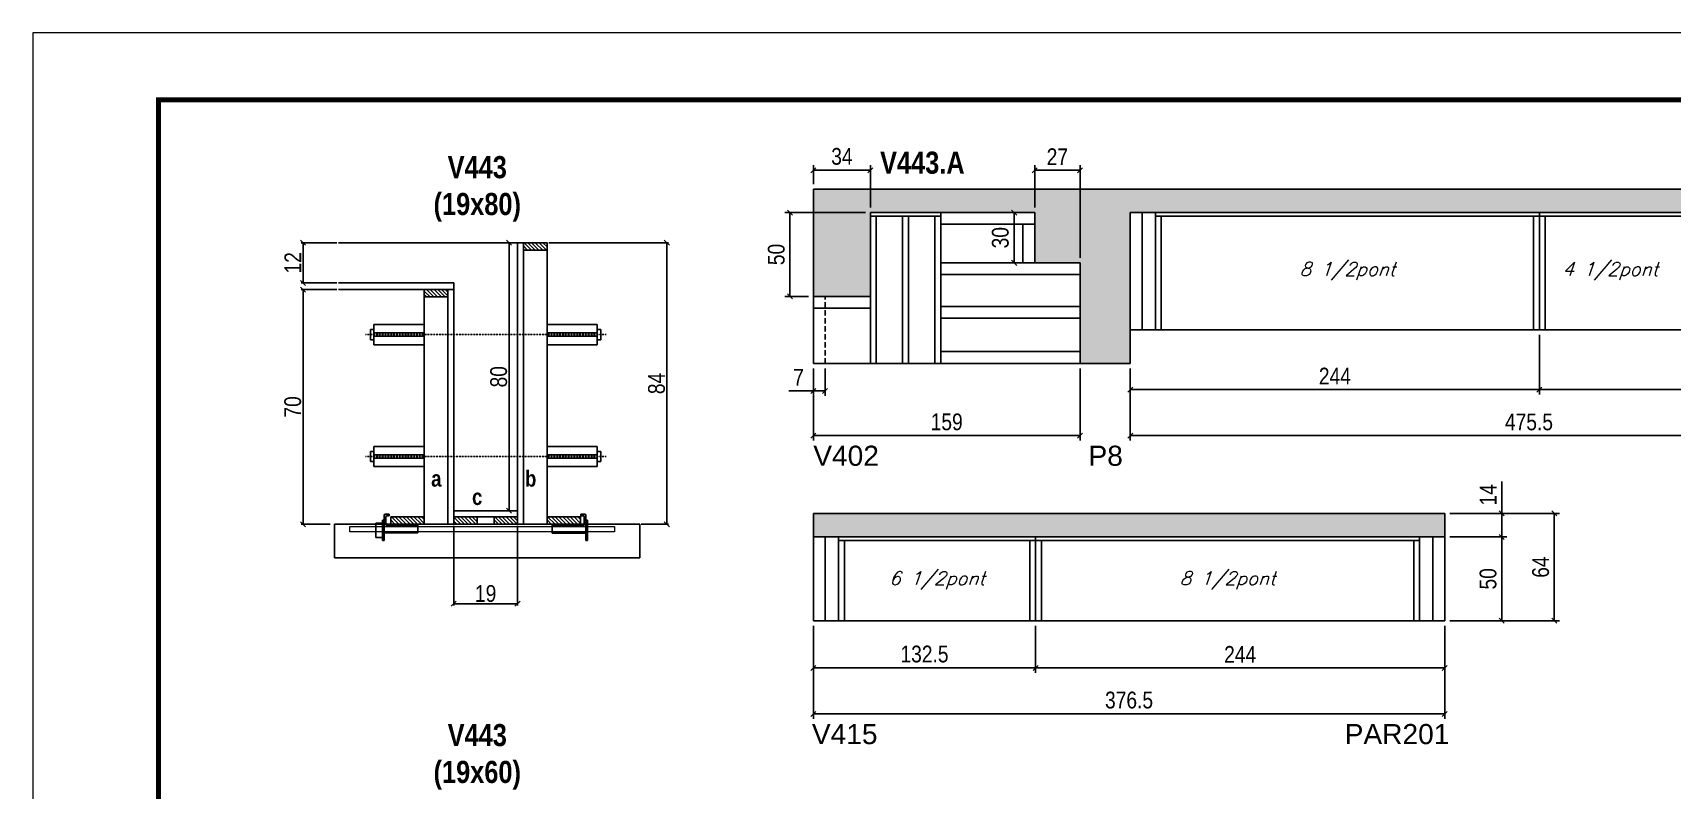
# Model space of a CAD drawing. Extents: x 3309 to 9590, y -2522 to 15424.
# Drawn here: x 4908 to 5886, y 6116 to 6568 of the extents above; entities that cross this region are included whole.
import ezdxf

# ---------------------------------------------------------------- set-up
doc = ezdxf.new("R2010")
doc.units = 0
for name, pattern in [('DASHED', [0.75, 0.5, -0.25]), ('HIDDEN', [0.375, 0.25, -0.125]), ('HIDDEN2', [4.7625, 3.175, -1.5875])]:
    doc.linetypes.add(name, pattern=pattern)
for name, color, linetype in [('5', 5, 'Continuous'), ('barrote', 251, 'Continuous'), ('COTA', 241, 'Continuous'), ('detalhes', 4, 'Continuous'), ('NOMENCLATURA', 7, 'Continuous'), ('Painéis', 200, 'Continuous'), ('presilha', 1, 'Continuous'), ('SARR_2.2x10', 60, 'Continuous'), ('SARR_2.2x7', 40, 'Continuous'), ('SARR_3.5x7', 81, 'Continuous'), ('TENSOR', 3, 'Continuous'), ('texto', 7, 'Continuous')]:
    doc.layers.add(name, color=color, linetype=linetype)
for name, color, linetype, lineweight in [('CONCRETO', 251, 'Continuous', 25), ('Folhas', 255, 'Continuous', 9), ('SARRAFO DE PRESSAO', 251, 'DASHED', 9), ('SCO-___-LAJ', 2, 'Continuous', 0)]:
    doc.layers.add(name, color=color, linetype=linetype, lineweight=lineweight)
doc.styles.add('COTA TECNICA', font='techl___.ttf', dxfattribs={"height": 10})
doc.styles.add('COTA TECNICA 2X', font='techl___.ttf', dxfattribs={"height": 10})
doc.styles.add('Romans', font='romans.shx')
doc.styles.get("Standard").update_dxf_attribs({"font": 'arial.ttf'})
doc.styles.add('TECNICA', font='techb___.ttf', dxfattribs={"height": 10})
doc.dimstyles.new('PAINEL', dxfattribs={"dimtxt": 10, "dimasz": 3, "dimexe": 3, "dimexo": 3, "dimgap": 3, "dimtad": 1, "dimdec": 1, "dimzin": 12, "dimdsep": 46, "dimtxsty": 'COTA TECNICA', "dimblk1": 'OBLIQUE', "dimblk2": 'OBLIQUE', "dimsah": 1, "dimcen": 0.9, "dimclrd": 4, "dimclre": 4, "dimclrt": 240, "dimadec": 1, "dimazin": 3, "dimtfac": 1, "dimtdec": 1, "dimtmove": 0, "dimatfit": 3, "dimfxl": 1, "dimtolj": 1, "dimtzin": 12, "dimarcsym": 0})
doc.dimstyles.new('SECAO', dxfattribs={"dimscale": 0.333333, "dimtxt": 5, "dimasz": 9, "dimexe": 3, "dimexo": 3, "dimgap": 3, "dimtad": 1, "dimdec": 1, "dimlfac": 0.5, "dimzin": 12, "dimdsep": 46, "dimtxsty": 'COTA TECNICA 2X', "dimblk1": 'OBLIQUE', "dimblk2": 'OBLIQUE', "dimsah": 1, "dimcen": 0.9, "dimclrd": 4, "dimclre": 4, "dimclrt": 240, "dimadec": 1, "dimazin": 3, "dimtfac": 1, "dimtdec": 1, "dimtmove": 0, "dimatfit": 3, "dimfxl": 1, "dimtolj": 1, "dimtzin": 12, "dimarcsym": 0})
pattern_1 = [(135, (38394.4781, -117237.614), (-1.122532015, -1.122532015), [])]

# ---------------------------------------------------------------- blocks, each defined once
blk = doc.blocks.new('9999999999')
at = {"layer": 'Folhas'}
blk.add_lwpolyline([(98138.98, 34190.21), (99623.98, 34190.21), (99623.98, 35240.21), (98138.98, 35240.21)], close=True, dxfattribs=at)
at = {"layer": 'Folhas', "color": 30, "const_width": 3}
blk.add_lwpolyline([(98213.98, 34230.21), (99583.98, 34230.21), (99583.98, 35200.21), (98213.98, 35200.21)], close=True, dxfattribs=at)
blk = doc.blocks.new('_Oblique')
at = {"color": 0, "linetype": 'ByBlock', "lineweight": -2}
blk.add_line((-0.5, -0.5), (0.5, 0.5), dxfattribs=at)
blk = doc.blocks.new('*D1672')
at = {"layer": 'COTA', "color": 4, "lineweight": -2, "transparency": 16777216}
for p, q in [((5158.94, 6273.56), (5158.94, 6226.08)), ((5196.94, 6273.56), (5196.94, 6226.08)), ((5196.94, 6227.08), (5158.94, 6227.08))]:
    blk.add_line(p, q, dxfattribs=at)
at = {"layer": 'Defpoints', "color": 0, "transparency": 16777216}
for p in [(5158.94, 6274.56), (5196.94, 6274.56), (5158.94, 6227.08)]:
    blk.add_point(p, dxfattribs=at)
at = {"layer": 'COTA', "color": 4, "lineweight": -2, "transparency": 16777216, "xscale": 3, "yscale": 3, "zscale": 3, "rotation": 180}
blk.add_blockref('_Oblique', (5158.94, 6227.08), dxfattribs=at)
at = {"layer": 'COTA', "color": 4, "lineweight": -2, "transparency": 16777216, "xscale": 3, "yscale": 3, "zscale": 3}
blk.add_blockref('_Oblique', (5196.94, 6227.08), dxfattribs=at)
at = {"layer": 'COTA', "color": 240, "transparency": 16777216, "insert": (5177.94, 6233.17), "char_height": 10, "attachment_point": 5, "style": 'COTA TECNICA 2X'}
blk.add_mtext('\\A1;19', dxfattribs=at)
blk = doc.blocks.new('PRESILHA METÁLICA 1')
at = {"layer": 'presilha'}
for p, q in [((6, 15.5), (7.5, 15.5)), ((6, -2.5), (6, 15.5)), ((7.5, 10.6), (7.5, 19.9)), ((7.5, 15.5), (7.5, -2.5)), ((12, 21), (8.6, 21)), ((9, 11.6), (9, 18.9)), ((12, 19.5), (9.6, 19.5)), ((12, 21), (12, 19.5)), ((0, 13), (6, 13)), ((0, 13), (0, 0)), ((6, 0), (0, 0)), ((6, 13), (6, 0)), ((37.5, 4.1), (7.5, 4.1)), ((37.5, 11), (9.6, 11)), ((37.5, 11), (37.5, 4.1)), ((7.5, -2.5), (6, -2.5))]:
    blk.add_line(p, q, dxfattribs=at)
for centre, radius, start, end in [((8.6, 19.9), 1.14, 90, 180), ((9.6, 18.9), 0.57, 90, 180), ((9.6, 11.6), 0.57, 180, 270)]:
    blk.add_arc(centre, radius, start, end, dxfattribs=at)
blk = doc.blocks.new('PRESILHA METÁLICA 2')
at = {"layer": 'presilha'}
for p, q in [((-5.2, 23.5), (-5.2, 22)), ((-5.2, 23.5), (-1.9, 23.5)), ((-5.2, 22), (-2.8, 22)), ((-2.2, 14.1), (-2.2, 21.4)), ((0.8, 18), (-0.8, 18)), ((-0.8, 18), (-0.8, 0)), ((-0.8, 14.6), (-0.8, 22.4)), ((0.8, 0), (0.8, 18)), ((-30.8, 13.5), (-30.8, 6.6)), ((-30.8, 13.5), (-2.8, 13.5)), ((-30.8, 6.6), (-0.8, 6.6)), ((-0.8, 0), (0.8, 0))]:
    blk.add_line(p, q, dxfattribs=at)
for centre, radius, start, end in [((-2.8, 21.4), 0.57, 0, 90), ((-1.9, 22.4), 1.14, 0, 90), ((-2.8, 14.1), 0.57, 270, 0)]:
    blk.add_arc(centre, radius, start, end, dxfattribs=at)
blk = doc.blocks.new('*D1673')
at = {"layer": 'COTA', "color": 4, "lineweight": -2, "transparency": 16777216}
for p, q in [((5215.54, 6442.56), (5286.99, 6442.56)), ((5285.99, 6442.56), (5285.99, 6274.56)), ((5270.75, 6274.56), (5286.99, 6274.56))]:
    blk.add_line(p, q, dxfattribs=at)
at = {"layer": 'Defpoints', "color": 0, "transparency": 16777216}
for p in [(5214.54, 6442.56), (5269.75, 6274.56), (5285.99, 6274.56)]:
    blk.add_point(p, dxfattribs=at)
at = {"layer": 'COTA', "color": 4, "lineweight": -2, "transparency": 16777216, "xscale": 3, "yscale": 3, "zscale": 3}
for p, rotation in [((5285.99, 6442.56), 90), ((5285.99, 6274.56), 270)]:
    blk.add_blockref('_Oblique', p, dxfattribs=dict(at, rotation=rotation))
at = {"layer": 'COTA', "color": 240, "transparency": 16777216, "insert": (5279.89, 6358.56), "char_height": 10, "attachment_point": 5, "rotation": 90, "style": 'COTA TECNICA 2X'}
blk.add_mtext('\\A1;84', dxfattribs=at)
blk = doc.blocks.new('*D1674')
at = {"layer": 'COTA', "color": 4, "lineweight": -2, "transparency": 16777216}
for p, q in [((5089.24, 6414.56), (5068.02, 6414.56)), ((5069.02, 6414.56), (5069.02, 6274.56)), ((5085.13, 6274.56), (5068.02, 6274.56))]:
    blk.add_line(p, q, dxfattribs=at)
at = {"layer": 'Defpoints', "color": 0, "transparency": 16777216}
for p in [(5090.24, 6414.56), (5069.02, 6274.56), (5086.13, 6274.56)]:
    blk.add_point(p, dxfattribs=at)
at = {"layer": 'COTA', "color": 4, "lineweight": -2, "transparency": 16777216, "xscale": 3, "yscale": 3, "zscale": 3}
for p, rotation in [((5069.02, 6414.56), 90), ((5069.02, 6274.56), 270)]:
    blk.add_blockref('_Oblique', p, dxfattribs=dict(at, rotation=rotation))
at = {"layer": 'COTA', "color": 240, "transparency": 16777216, "insert": (5062.92, 6344.56), "char_height": 10, "attachment_point": 5, "rotation": 90, "style": 'COTA TECNICA 2X'}
blk.add_mtext('\\A1;70', dxfattribs=at)
blk = doc.blocks.new('*D1675')
at = {"layer": 'COTA', "color": 4, "lineweight": -2, "transparency": 16777216}
for p, q in [((5195.94, 6442.56), (5190.87, 6442.56)), ((5191.87, 6282.56), (5191.87, 6442.56)), ((5195.94, 6282.56), (5190.87, 6282.56))]:
    blk.add_line(p, q, dxfattribs=at)
at = {"layer": 'Defpoints', "color": 0, "transparency": 16777216}
for p in [(5191.87, 6442.56), (5196.94, 6442.56), (5196.94, 6282.56)]:
    blk.add_point(p, dxfattribs=at)
at = {"layer": 'COTA', "color": 4, "lineweight": -2, "transparency": 16777216, "xscale": 3, "yscale": 3, "zscale": 3}
for p, rotation in [((5191.87, 6442.56), 90), ((5191.87, 6282.56), 270)]:
    blk.add_blockref('_Oblique', p, dxfattribs=dict(at, rotation=rotation))
at = {"layer": 'COTA', "color": 240, "transparency": 16777216, "insert": (5185.74, 6362.56), "char_height": 10, "attachment_point": 5, "rotation": 90, "style": 'COTA TECNICA 2X'}
blk.add_mtext('\\A1;80', dxfattribs=at)
blk = doc.blocks.new('*D1676')
at = {"layer": 'COTA', "color": 4, "lineweight": -2, "transparency": 16777216}
for p, q in [((5089.24, 6442.56), (5068.02, 6442.56)), ((5069.02, 6418.56), (5069.02, 6442.56)), ((5089.24, 6418.56), (5068.02, 6418.56))]:
    blk.add_line(p, q, dxfattribs=at)
at = {"layer": 'Defpoints', "color": 0, "transparency": 16777216}
for p in [(5069.02, 6442.56), (5090.24, 6442.56), (5090.24, 6418.56)]:
    blk.add_point(p, dxfattribs=at)
at = {"layer": 'COTA', "color": 4, "lineweight": -2, "transparency": 16777216, "xscale": 3, "yscale": 3, "zscale": 3}
for p, rotation in [((5069.02, 6442.56), 90), ((5069.02, 6418.56), 270)]:
    blk.add_blockref('_Oblique', p, dxfattribs=dict(at, rotation=rotation))
at = {"layer": 'COTA', "color": 240, "transparency": 16777216, "insert": (5062.96, 6430.56), "char_height": 10, "attachment_point": 5, "rotation": 90, "style": 'COTA TECNICA 2X'}
blk.add_mtext('\\A1;12', dxfattribs=at)
blk = doc.blocks.new('*D1683')
at = {"layer": 'COTA', "color": 4, "lineweight": -2, "transparency": 16777216}
for p, q in [((6037.9, 6407.54), (6037.9, 6351.9)), ((5806.4, 6387.54), (5806.4, 6351.9)), ((6037.9, 6354.9), (5806.4, 6354.9))]:
    blk.add_line(p, q, dxfattribs=at)
at = {"layer": 'Defpoints', "color": 0, "transparency": 16777216}
for p in [(6037.9, 6410.54, 0), (5806.4, 6390.54, 0), (5806.4, 6354.9)]:
    blk.add_point(p, dxfattribs=at)
at = {"layer": 'COTA', "color": 4, "lineweight": -2, "transparency": 16777216, "xscale": 3, "yscale": 3, "zscale": 3, "rotation": 180}
blk.add_blockref('_Oblique', (5806.4, 6354.9), dxfattribs=at)
at = {"layer": 'COTA', "color": 4, "lineweight": -2, "transparency": 16777216, "xscale": 3, "yscale": 3, "zscale": 3}
blk.add_blockref('_Oblique', (6037.9, 6354.9), dxfattribs=at)
at = {"layer": 'COTA', "color": 240, "transparency": 16777216, "insert": (5922.15, 6363.12), "char_height": 10, "attachment_point": 5, "style": 'COTA TECNICA'}
blk.add_mtext('\\A1;231.5', dxfattribs=at)
blk = doc.blocks.new('*D1684')
at = {"layer": 'COTA', "color": 4, "lineweight": -2, "transparency": 16777216}
for p, q in [((5806.4, 6387.54), (5806.4, 6351.9)), ((5562.4, 6367.54), (5562.4, 6351.9)), ((5806.4, 6354.9), (5562.4, 6354.9))]:
    blk.add_line(p, q, dxfattribs=at)
at = {"layer": 'Defpoints', "color": 0, "transparency": 16777216}
for p in [(5806.4, 6390.54, 0), (5562.4, 6370.54, 0), (5562.4, 6354.9)]:
    blk.add_point(p, dxfattribs=at)
at = {"layer": 'COTA', "color": 4, "lineweight": -2, "transparency": 16777216, "xscale": 3, "yscale": 3, "zscale": 3, "rotation": 180}
blk.add_blockref('_Oblique', (5562.4, 6354.9), dxfattribs=at)
at = {"layer": 'COTA', "color": 4, "lineweight": -2, "transparency": 16777216, "xscale": 3, "yscale": 3, "zscale": 3}
blk.add_blockref('_Oblique', (5806.4, 6354.9), dxfattribs=at)
at = {"layer": 'COTA', "color": 240, "transparency": 16777216, "insert": (5684.4, 6362.97), "char_height": 10, "attachment_point": 5, "style": 'COTA TECNICA'}
blk.add_mtext('\\A1;244', dxfattribs=at)
blk = doc.blocks.new('*D1682')
at = {"layer": 'COTA', "color": 4, "lineweight": -2, "transparency": 16777216}
for p, q in [((6037.9, 6407.54), (6037.9, 6324.43)), ((5562.4, 6367.54), (5562.4, 6324.43)), ((6037.9, 6327.43), (5562.4, 6327.43))]:
    blk.add_line(p, q, dxfattribs=at)
at = {"layer": 'Defpoints', "color": 0, "transparency": 16777216}
for p in [(6037.9, 6410.54, 0), (5562.4, 6370.54, 0), (5562.4, 6327.43)]:
    blk.add_point(p, dxfattribs=at)
at = {"layer": 'COTA', "color": 4, "lineweight": -2, "transparency": 16777216, "xscale": 3, "yscale": 3, "zscale": 3, "rotation": 180}
blk.add_blockref('_Oblique', (5562.4, 6327.43), dxfattribs=at)
at = {"layer": 'COTA', "color": 4, "lineweight": -2, "transparency": 16777216, "xscale": 3, "yscale": 3, "zscale": 3}
blk.add_blockref('_Oblique', (6037.9, 6327.43), dxfattribs=at)
at = {"layer": 'COTA', "color": 240, "transparency": 16777216, "insert": (5800.15, 6335.54), "char_height": 10, "attachment_point": 5, "style": 'COTA TECNICA'}
blk.add_mtext('\\A1;475.5', dxfattribs=at)
blk = doc.blocks.new('*D1693')
at = {"layer": 'COTA', "color": 4, "lineweight": -2, "transparency": 16777216}
for p, q in [((5373.4, 6213.98), (5373.4, 6185.82)), ((5505.9, 6213.98), (5505.9, 6185.82)), ((5373.4, 6188.82), (5505.9, 6188.82))]:
    blk.add_line(p, q, dxfattribs=at)
at = {"layer": 'Defpoints', "color": 0, "transparency": 16777216}
for p in [(5373.4, 6216.98, 0), (5505.9, 6216.98, 0), (5505.9, 6188.82)]:
    blk.add_point(p, dxfattribs=at)
at = {"layer": 'COTA', "color": 4, "lineweight": -2, "transparency": 16777216, "xscale": 3, "yscale": 3, "zscale": 3, "rotation": 180}
blk.add_blockref('_Oblique', (5373.4, 6188.82), dxfattribs=at)
at = {"layer": 'COTA', "color": 4, "lineweight": -2, "transparency": 16777216, "xscale": 3, "yscale": 3, "zscale": 3}
blk.add_blockref('_Oblique', (5505.9, 6188.82), dxfattribs=at)
at = {"layer": 'COTA', "color": 240, "transparency": 16777216, "insert": (5439.65, 6197.04), "char_height": 10, "attachment_point": 5, "style": 'COTA TECNICA'}
blk.add_mtext('\\A1;132.5', dxfattribs=at)
blk = doc.blocks.new('*D1694')
at = {"layer": 'COTA', "color": 4, "lineweight": -2, "transparency": 16777216}
for p, q in [((5505.9, 6213.98), (5505.9, 6185.82)), ((5749.9, 6213.98), (5749.9, 6185.82)), ((5505.9, 6188.82), (5749.9, 6188.82))]:
    blk.add_line(p, q, dxfattribs=at)
at = {"layer": 'Defpoints', "color": 0, "transparency": 16777216}
for p in [(5505.9, 6216.98, 0), (5749.9, 6216.98, 0), (5749.9, 6188.82)]:
    blk.add_point(p, dxfattribs=at)
at = {"layer": 'COTA', "color": 4, "lineweight": -2, "transparency": 16777216, "xscale": 3, "yscale": 3, "zscale": 3, "rotation": 180}
blk.add_blockref('_Oblique', (5505.9, 6188.82), dxfattribs=at)
at = {"layer": 'COTA', "color": 4, "lineweight": -2, "transparency": 16777216, "xscale": 3, "yscale": 3, "zscale": 3}
blk.add_blockref('_Oblique', (5749.9, 6188.82), dxfattribs=at)
at = {"layer": 'COTA', "color": 240, "transparency": 16777216, "insert": (5627.9, 6196.89), "char_height": 10, "attachment_point": 5, "style": 'COTA TECNICA'}
blk.add_mtext('\\A1;244', dxfattribs=at)
blk = doc.blocks.new('*D1692')
at = {"layer": 'COTA', "color": 4, "lineweight": -2, "transparency": 16777216}
for p, q in [((5373.4, 6213.98), (5373.4, 6158.35)), ((5749.9, 6213.98), (5749.9, 6158.35)), ((5373.4, 6161.35), (5749.9, 6161.35))]:
    blk.add_line(p, q, dxfattribs=at)
at = {"layer": 'Defpoints', "color": 0, "transparency": 16777216}
for p in [(5373.4, 6216.98), (5749.9, 6216.98, 0), (5749.9, 6161.35)]:
    blk.add_point(p, dxfattribs=at)
at = {"layer": 'COTA', "color": 4, "lineweight": -2, "transparency": 16777216, "xscale": 3, "yscale": 3, "zscale": 3, "rotation": 180}
blk.add_blockref('_Oblique', (5373.4, 6161.35), dxfattribs=at)
at = {"layer": 'COTA', "color": 4, "lineweight": -2, "transparency": 16777216, "xscale": 3, "yscale": 3, "zscale": 3}
blk.add_blockref('_Oblique', (5749.9, 6161.35), dxfattribs=at)
at = {"layer": 'COTA', "color": 240, "transparency": 16777216, "insert": (5561.65, 6169.57), "char_height": 10, "attachment_point": 5, "style": 'COTA TECNICA'}
blk.add_mtext('\\A1;376.5', dxfattribs=at)
blk = doc.blocks.new('*D1695')
at = {"layer": 'COTA', "color": 4, "lineweight": -2, "transparency": 16777216}
for p, q in [((5752.9, 6266.98), (5786.9, 6266.98)), ((5783.9, 6266.98), (5783.9, 6216.98)), ((5752.9, 6216.98), (5786.9, 6216.98))]:
    blk.add_line(p, q, dxfattribs=at)
at = {"layer": 'Defpoints', "color": 0, "transparency": 16777216}
for p in [(5749.9, 6266.98), (5749.9, 6216.98), (5783.9, 6216.98)]:
    blk.add_point(p, dxfattribs=at)
at = {"layer": 'COTA', "color": 4, "lineweight": -2, "transparency": 16777216, "xscale": 3, "yscale": 3, "zscale": 3}
for p, rotation in [((5783.9, 6266.98), 90), ((5783.9, 6216.98), 270)]:
    blk.add_blockref('_Oblique', p, dxfattribs=dict(at, rotation=rotation))
at = {"layer": 'COTA', "color": 240, "transparency": 16777216, "insert": (5775.79, 6241.98), "char_height": 10, "attachment_point": 5, "rotation": 90, "style": 'COTA TECNICA'}
blk.add_mtext('\\A1;50', dxfattribs=at)
blk = doc.blocks.new('*D1696')
at = {"layer": 'COTA', "color": 4, "lineweight": -2, "transparency": 16777216}
for p, q in [((5783.9, 6280.98), (5783.9, 6300.09)), ((5752.9, 6280.98), (5786.9, 6280.98)), ((5783.9, 6266.98), (5783.9, 6280.98)), ((5752.9, 6266.98), (5786.9, 6266.98))]:
    blk.add_line(p, q, dxfattribs=at)
at = {"layer": 'Defpoints', "color": 0, "transparency": 16777216}
for p in [(5749.9, 6280.98), (5783.9, 6280.98), (5749.9, 6266.98)]:
    blk.add_point(p, dxfattribs=at)
at = {"layer": 'COTA', "color": 4, "lineweight": -2, "transparency": 16777216, "xscale": 3, "yscale": 3, "zscale": 3}
for p, rotation in [((5783.9, 6280.98), 90), ((5783.9, 6266.98), 270)]:
    blk.add_blockref('_Oblique', p, dxfattribs=dict(at, rotation=rotation))
at = {"layer": 'COTA', "color": 240, "transparency": 16777216, "insert": (5775.82, 6292.04), "char_height": 10, "attachment_point": 5, "rotation": 90, "style": 'COTA TECNICA'}
blk.add_mtext('\\A1;14', dxfattribs=at)
blk = doc.blocks.new('*D1697')
at = {"layer": 'COTA', "color": 4, "lineweight": -2, "transparency": 16777216}
for p, q in [((5752.9, 6280.98), (5818.26, 6280.98)), ((5815.26, 6216.98), (5815.26, 6280.98)), ((5752.9, 6216.98), (5818.26, 6216.98))]:
    blk.add_line(p, q, dxfattribs=at)
at = {"layer": 'Defpoints', "color": 0, "transparency": 16777216}
for p in [(5749.9, 6280.98), (5815.26, 6280.98), (5749.9, 6216.98)]:
    blk.add_point(p, dxfattribs=at)
at = {"layer": 'COTA', "color": 4, "lineweight": -2, "transparency": 16777216, "xscale": 3, "yscale": 3, "zscale": 3}
for p, rotation in [((5815.26, 6280.98), 90), ((5815.26, 6216.98), 270)]:
    blk.add_blockref('_Oblique', p, dxfattribs=dict(at, rotation=rotation))
at = {"layer": 'COTA', "color": 240, "transparency": 16777216, "insert": (5807.16, 6248.98), "char_height": 10, "attachment_point": 5, "rotation": 90, "style": 'COTA TECNICA'}
blk.add_mtext('\\A1;64', dxfattribs=at)
blk = doc.blocks.new('*D1709')
at = {"layer": 'COTA', "color": 4, "lineweight": -2, "transparency": 16777216}
for p, q in [((5373.4, 6367.54), (5373.4, 6324.43)), ((5532.4, 6367.54), (5532.4, 6324.43)), ((5532.4, 6327.43), (5373.4, 6327.43))]:
    blk.add_line(p, q, dxfattribs=at)
at = {"layer": 'Defpoints', "color": 0, "transparency": 16777216}
for p in [(5373.4, 6370.54), (5532.4, 6370.54), (5373.4, 6327.43)]:
    blk.add_point(p, dxfattribs=at)
at = {"layer": 'COTA', "color": 4, "lineweight": -2, "transparency": 16777216, "xscale": 3, "yscale": 3, "zscale": 3, "rotation": 180}
blk.add_blockref('_Oblique', (5373.4, 6327.43), dxfattribs=at)
at = {"layer": 'COTA', "color": 4, "lineweight": -2, "transparency": 16777216, "xscale": 3, "yscale": 3, "zscale": 3}
blk.add_blockref('_Oblique', (5532.4, 6327.43), dxfattribs=at)
at = {"layer": 'COTA', "color": 240, "transparency": 16777216, "insert": (5452.9, 6335.57), "char_height": 10, "attachment_point": 5, "style": 'COTA TECNICA'}
blk.add_mtext('\\A1;159', dxfattribs=at)
blk = doc.blocks.new('*D1710')
at = {"layer": 'COTA', "color": 4, "lineweight": -2, "transparency": 16777216}
for p, q in [((5373.4, 6477.54), (5373.4, 6488.79)), ((5407.4, 6485.79), (5373.4, 6485.79)), ((5407.4, 6463.54), (5407.4, 6488.79))]:
    blk.add_line(p, q, dxfattribs=at)
at = {"layer": 'Defpoints', "color": 0, "transparency": 16777216}
for p in [(5373.4, 6485.79), (5373.4, 6474.54), (5407.4, 6460.54)]:
    blk.add_point(p, dxfattribs=at)
at = {"layer": 'COTA', "color": 4, "lineweight": -2, "transparency": 16777216, "xscale": 3, "yscale": 3, "zscale": 3, "rotation": 180}
blk.add_blockref('_Oblique', (5373.4, 6485.79), dxfattribs=at)
at = {"layer": 'COTA', "color": 4, "lineweight": -2, "transparency": 16777216, "xscale": 3, "yscale": 3, "zscale": 3}
blk.add_blockref('_Oblique', (5407.4, 6485.79), dxfattribs=at)
at = {"layer": 'COTA', "color": 240, "transparency": 16777216, "insert": (5390.4, 6494.01), "char_height": 10, "attachment_point": 5, "style": 'COTA TECNICA'}
blk.add_mtext('\\A1;34', dxfattribs=at)
blk = doc.blocks.new('*D1711')
at = {"layer": 'COTA', "color": 4, "lineweight": -2, "transparency": 16777216}
for p, q in [((5404.4, 6460.54), (5356.41, 6460.54)), ((5359.41, 6410.54), (5359.41, 6460.54)), ((5370.4, 6410.54), (5356.41, 6410.54))]:
    blk.add_line(p, q, dxfattribs=at)
at = {"layer": 'Defpoints', "color": 0, "transparency": 16777216}
for p in [(5359.41, 6460.54), (5407.4, 6460.54), (5373.4, 6410.54)]:
    blk.add_point(p, dxfattribs=at)
at = {"layer": 'COTA', "color": 4, "lineweight": -2, "transparency": 16777216, "xscale": 3, "yscale": 3, "zscale": 3}
for p, rotation in [((5359.41, 6460.54), 90), ((5359.41, 6410.54), 270)]:
    blk.add_blockref('_Oblique', p, dxfattribs=dict(at, rotation=rotation))
at = {"layer": 'COTA', "color": 240, "transparency": 16777216, "insert": (5351.3, 6435.54), "char_height": 10, "attachment_point": 5, "rotation": 90, "style": 'COTA TECNICA'}
blk.add_mtext('\\A1;50', dxfattribs=at)
blk = doc.blocks.new('*D1713')
at = {"layer": 'COTA', "color": 4, "lineweight": -2, "transparency": 16777216}
for p, q in [((5495.4, 6460.54), (5490.13, 6460.54)), ((5493.13, 6430.54), (5493.13, 6460.54)), ((5495.4, 6430.54), (5490.13, 6430.54))]:
    blk.add_line(p, q, dxfattribs=at)
at = {"layer": 'Defpoints', "color": 0, "transparency": 16777216}
for p in [(5493.13, 6460.54), (5498.4, 6460.54), (5498.4, 6430.54)]:
    blk.add_point(p, dxfattribs=at)
at = {"layer": 'COTA', "color": 4, "lineweight": -2, "transparency": 16777216, "xscale": 3, "yscale": 3, "zscale": 3}
for p, rotation in [((5493.13, 6460.54), 90), ((5493.13, 6430.54), 270)]:
    blk.add_blockref('_Oblique', p, dxfattribs=dict(at, rotation=rotation))
at = {"layer": 'COTA', "color": 240, "transparency": 16777216, "insert": (5484.91, 6445.54), "char_height": 10, "attachment_point": 5, "rotation": 90, "style": 'COTA TECNICA'}
blk.add_mtext('\\A1;30', dxfattribs=at)
blk = doc.blocks.new('*D1714')
at = {"layer": 'COTA', "color": 4, "lineweight": -2, "transparency": 16777216}
for p, q in [((5505.4, 6463.54), (5505.4, 6488.79)), ((5505.4, 6485.79), (5532.4, 6485.79)), ((5532.4, 6433.54), (5532.4, 6488.79))]:
    blk.add_line(p, q, dxfattribs=at)
at = {"layer": 'Defpoints', "color": 0, "transparency": 16777216}
for p in [(5532.4, 6485.79), (5505.4, 6460.54), (5532.4, 6430.54)]:
    blk.add_point(p, dxfattribs=at)
at = {"layer": 'COTA', "color": 4, "lineweight": -2, "transparency": 16777216, "xscale": 3, "yscale": 3, "zscale": 3, "rotation": 180}
blk.add_blockref('_Oblique', (5505.4, 6485.79), dxfattribs=at)
at = {"layer": 'COTA', "color": 4, "lineweight": -2, "transparency": 16777216, "xscale": 3, "yscale": 3, "zscale": 3}
blk.add_blockref('_Oblique', (5532.4, 6485.79), dxfattribs=at)
at = {"layer": 'COTA', "color": 240, "transparency": 16777216, "insert": (5518.9, 6493.86), "char_height": 10, "attachment_point": 5, "style": 'COTA TECNICA'}
blk.add_mtext('\\A1;27', dxfattribs=at)
blk = doc.blocks.new('*D1798')
at = {"layer": 'COTA', "color": 4, "lineweight": -2, "transparency": 16777216}
for p, q in [((5373.4, 6367.54), (5373.4, 6351.12)), ((5380.4, 6367.54), (5380.4, 6351.12)), ((5373.4, 6354.12), (5358.67, 6354.12)), ((5380.4, 6354.12), (5373.4, 6354.12))]:
    blk.add_line(p, q, dxfattribs=at)
at = {"layer": 'Defpoints', "color": 0, "transparency": 16777216}
for p in [(5373.4, 6370.54), (5380.4, 6370.54), (5373.4, 6354.12)]:
    blk.add_point(p, dxfattribs=at)
at = {"layer": 'COTA', "color": 4, "lineweight": -2, "transparency": 16777216, "xscale": 3, "yscale": 3, "zscale": 3, "rotation": 180}
blk.add_blockref('_Oblique', (5373.4, 6354.12), dxfattribs=at)
at = {"layer": 'COTA', "color": 4, "lineweight": -2, "transparency": 16777216, "xscale": 3, "yscale": 3, "zscale": 3}
blk.add_blockref('_Oblique', (5380.4, 6354.12), dxfattribs=at)
at = {"layer": 'COTA', "color": 240, "transparency": 16777216, "insert": (5364.53, 6362.19), "char_height": 10, "attachment_point": 5, "style": 'COTA TECNICA'}
blk.add_mtext('\\A1;7', dxfattribs=at)

msp = doc.modelspace()

# ---------------------------------------------------------------- hatches: boundary and pattern name
at = {"layer": 'COTA'}
h = msp.add_hatch(dxfattribs=at)
h.set_pattern_fill('AR-CONC', color=256, scale=0.03)
h.set_pattern_definition([(50, (-27.973, 0), (5.46554, -0.4781726), [0.5715, -6.2865]), (355, (-27.973, 0), (-1.0573026, 5.7317054), [0.4572, -5.0292175]), (100.451445, (-27.5174, -0.04), (4.4082374, 5.2535326), [0.4857003, -5.3427073]), (46.1842, (-27.973, 1.524), (8.132371, -1.26127), [0.85725, -9.42975]), (96.63556, (-27.295, 1.419), (7.122124, 7.422784), [0.728551, -8.014068]), (351.18415, (-27.973, 1.524), (7.122124, 7.422784), [0.685799, -7.543792]), (21, (-27.211, 1.143), (4.5484317, -3.067956), [0.5715, -6.2865]), (326, (-27.211, 1.143), (1.854061, 5.525639), [0.4572, -5.0292]), (71.451445, (-26.832, 0.8873), (6.4024926, 2.457683), [0.4857003, -5.342698]), (37.5, (-27.9728, 0), (0.0926581, 2.53665117), [0, -4.96824, 0, -5.1054, 0, -5.04825]), (7.5, (-27.9728, 0), (2.0045899, 3.00541724), [0, -2.91084, 0, -4.85394, 0, -1.92405]), (327.5, (-29.672, 0), (4.06771786, -0.1718623), [0, -1.905, 0, -5.9436, 0, -7.8867]), (317.5, (-30.434, 0), (4.4438754, 0.7627947), [0, -2.4765, 0, -3.94716, 0, -5.6007])])
h.paths.add_polyline_path([(5562.4, 6460.54), (6037.9, 6460.54), (6037.9, 6474.54), (5373.4, 6474.54), (5373.4, 6410.54), (5407.4, 6410.54), (5407.4, 6460.54), (5505.4, 6460.54), (5505.4, 6430.54), (5532.4, 6430.54), (5532.4, 6370.54), (5562.4, 6370.54), (5562.4, 6390.54)])
h = msp.add_hatch(dxfattribs=at)
h.set_pattern_fill('AR-CONC', color=256, scale=0.03)
h.set_pattern_definition([(50, (-3542.8517, -1051.1225), (5.46554, -0.4781726), [0.5715, -6.2865]), (355, (-3542.852, -1051.1225), (-1.0573026, 5.7317054), [0.4572, -5.0292175]), (100.451445, (-3542.396, -1051.1623), (4.4082374, 5.2535326), [0.4857003, -5.3427073]), (46.1842, (-3542.852, -1049.5985), (8.1323712, -1.26127), [0.85725, -9.42975]), (96.63556, (-3542.174, -1049.7036), (7.122124, 7.422784), [0.7285507, -8.014068]), (351.18415, (-3542.852, -1049.5985), (7.122124, 7.422784), [0.685799, -7.543792]), (21, (-3542.0897, -1049.9795), (4.5484317, -3.067956), [0.5715, -6.2865]), (326, (-3542.09, -1049.9795), (1.8540609, 5.525639), [0.4572, -5.0292]), (71.451445, (-3541.7107, -1050.235), (6.4024926, 2.457683), [0.4857003, -5.342698]), (37.5, (-3542.8517, -1051.1225), (0.0926581, 2.53665117), [0, -4.96824, 0, -5.1054, 0, -5.04825]), (7.5, (-3542.8517, -1051.1225), (2.0045899, 3.00541724), [0, -2.91084, 0, -4.85394, 0, -1.92405]), (327.5, (-3544.551, -1051.1225), (4.06771786, -0.17186232), [0, -1.905, 0, -5.9436, 0, -7.8867]), (317.5, (-3545.313, -1051.1225), (4.4438754, 0.7627947), [0, -2.4765, 0, -3.94716, 0, -5.6007])])
h.paths.add_polyline_path([(5373.4, 6280.98), (5373.4, 6266.98), (5749.9, 6266.98), (5749.9, 6280.98)])
at = {"layer": 'SARR_2.2x10'}
h = msp.add_hatch(dxfattribs=at)
h.set_pattern_fill('ANSI31', color=256, scale=0.5, angle=90)
h.set_pattern_definition([(135, (38314.8781, -117237.614), (-1.122532015, -1.122532015), [])])
h.paths.add_polyline_path([(5121.34, 6278.96), (5121.34, 6274.56), (5141.34, 6274.56), (5141.34, 6278.96)])
h = msp.add_hatch(dxfattribs=at)
h.set_pattern_fill('ANSI31', color=256, scale=0.5, angle=90)
h.set_pattern_definition([(135, (38408.0781, -117237.614), (-1.122532015, -1.122532015), [])])
h.paths.add_polyline_path([(5214.54, 6278.96), (5214.54, 6274.56), (5234.54, 6274.56), (5234.54, 6278.96)])
at = {"layer": 'SARR_2.2x7'}
h = msp.add_hatch(dxfattribs=at)
h.set_pattern_fill('ANSI31', color=256, scale=0.5, angle=90)
h.set_pattern_definition([(135, (38328.8781, -117074.014), (-1.122532015, -1.122532015), [])])
h.paths.add_polyline_path([(5200.54, 6442.56), (5200.54, 6438.16), (5214.54, 6438.16), (5214.54, 6442.56)])
h = msp.add_hatch(dxfattribs=at)
h.set_pattern_fill('ANSI31', color=256, scale=0.5, angle=90)
h.set_pattern_definition([(135, (38308.8781, -117102.014), (-1.122532015, -1.122532015), [])])
h.paths.add_polyline_path([(5155.34, 6414.56), (5155.34, 6410.16), (5141.34, 6410.16), (5141.34, 6414.56)])
h = msp.add_hatch(dxfattribs=at)
h.set_pattern_fill('ANSI31', color=256, scale=0.5, angle=90)
h.set_pattern_definition(pattern_1)
h.paths.add_polyline_path([(5172.94, 6274.56), (5172.94, 6278.96), (5158.94, 6278.96), (5158.94, 6274.56)])
h = msp.add_hatch(dxfattribs=at)
h.set_pattern_fill('ANSI31', color=256, scale=0.5, angle=90)
h.set_pattern_definition(pattern_1)
h.paths.add_polyline_path([(5182.94, 6278.96), (5182.94, 6274.56), (5196.94, 6274.56), (5196.94, 6278.96)])

# ---------------------------------------------------------------- linework, layer by layer
at = {"ltscale": 3}
for p, q in [((5109.34, 6390.69), (5109.34, 6384.69)), ((5111.34, 6390.69), (5109.34, 6390.69)), ((5111.34, 6384.69), (5109.34, 6384.69)), ((5111.34, 6393.69), (5111.34, 6381.69)), ((5111.34, 6393.69), (5141.34, 6393.69)), ((5141.34, 6388.69), (5111.34, 6388.69)), ((5141.34, 6386.69), (5111.34, 6386.69)), ((5244.54, 6393.69), (5214.54, 6393.69)), ((5214.54, 6388.69), (5244.54, 6388.69)), ((5214.54, 6386.69), (5244.54, 6386.69)), ((5244.54, 6393.69), (5244.54, 6381.69)), ((5246.54, 6390.69), (5244.54, 6390.69)), ((5244.54, 6384.69), (5246.54, 6384.69)), ((5246.54, 6390.69), (5246.54, 6384.69)), ((5111.34, 6381.69), (5141.34, 6381.69)), ((5244.54, 6381.69), (5214.54, 6381.69)), ((5109.34, 6318.01), (5109.34, 6312.01)), ((5111.34, 6318.01), (5109.34, 6318.01)), ((5111.34, 6321.01), (5111.34, 6309.01)), ((5111.34, 6321.01), (5141.34, 6321.01)), ((5141.34, 6316.01), (5111.34, 6316.01)), ((5244.54, 6321.01), (5214.54, 6321.01)), ((5214.54, 6316.01), (5244.54, 6316.01)), ((5244.54, 6321.01), (5244.54, 6309.01)), ((5246.54, 6318.01), (5244.54, 6318.01)), ((5246.54, 6318.01), (5246.54, 6312.01)), ((5111.34, 6312.01), (5109.34, 6312.01)), ((5141.34, 6314.01), (5111.34, 6314.01)), ((5111.34, 6309.01), (5141.34, 6309.01)), ((5214.54, 6314.01), (5244.54, 6314.01)), ((5244.54, 6309.01), (5214.54, 6309.01)), ((5244.54, 6312.01), (5246.54, 6312.01))]:
    msp.add_line(p, q, dxfattribs=at)
at = {"layer": 'barrote'}
msp.add_lwpolyline([(5087.88, 6254.56), (5269.8, 6254.56), (5269.8, 6274.56), (5087.88, 6274.56)], close=True, dxfattribs=at)
at = {"layer": 'CONCRETO', "linetype": 'Continuous'}
msp.add_line((5090.24, 6442.56), (5196.94, 6442.56), dxfattribs=at)
at = {"layer": 'COTA'}
for p, q in [((5373.4, 6410.54), (5373.4, 6474.54)), ((5373.4, 6474.54), (6037.9, 6474.54)), ((5505.4, 6430.54), (5449.4, 6430.54)), ((5407.4, 6410.54), (5407.4, 6370.54)), ((5532.4, 6404.56), (5449.4, 6404.56)), ((5562.4, 6370.54), (5562.4, 6390.54)), ((5532.4, 6370.54), (5562.4, 6370.54)), ((5373.4, 6266.98, 0), (5373.4, 6280.98, 0)), ((5373.4, 6280.98, 0), (5749.9, 6280.98, 0)), ((5749.9, 6280.98, 0), (5749.9, 6266.98, 0))]:
    msp.add_line(p, q, dxfattribs=at)
at = {"layer": 'detalhes', "color": 250}
msp.add_line((5087.88, 6254.56), (5087.88, 6274.56), dxfattribs=at)
at = {"layer": 'Painéis', "linetype": 'ByBlock'}
for p, q in [((5505.4, 6460.54), (5407.4, 6460.54)), ((5407.4, 6460.54), (5407.4, 6410.54)), ((5505.4, 6460.54), (5505.4, 6430.54)), ((6037.9, 6460.54), (5562.4, 6460.54)), ((5562.4, 6460.54), (5562.4, 6390.54)), ((5806.4, 6460.54), (5806.4, 6390.54)), ((5505.4, 6430.54), (5532.4, 6430.54)), ((5532.4, 6430.54), (5532.4, 6370.54)), ((5373.4, 6410.54), (5373.4, 6370.54)), ((5373.4, 6410.54), (5407.4, 6410.54)), ((5996.9, 6390.54), (5562.4, 6390.54)), ((5532.4, 6370.54), (5373.4, 6370.54)), ((5373.4, 6216.98, 0), (5373.4, 6266.98, 0)), ((5373.4, 6266.98, 0), (5749.9, 6266.98, 0)), ((5505.9, 6266.98, 0), (5505.9, 6216.98, 0)), ((5749.9, 6266.98, 0), (5749.9, 6216.98, 0)), ((5373.4, 6216.98, 0), (5749.9, 6216.98, 0))]:
    msp.add_line(p, q, dxfattribs=at)
at = {"layer": 'Painéis', "linetype": 'Continuous'}
for points in [[(5200.54, 6274.56), (5200.54, 6442.56), (5196.94, 6442.56), (5196.94, 6274.56)], [(5155.34, 6274.56), (5155.34, 6414.56), (5158.94, 6414.56), (5158.94, 6274.56)], [(5196.94, 6282.56), (5158.94, 6282.56), (5158.94, 6278.96), (5196.94, 6278.96)]]:
    msp.add_lwpolyline(points, close=True, dxfattribs=at)
at = {"layer": 'Painéis', "linetype": 'Continuous', "elevation": 0}
msp.add_lwpolyline([(5090.24, 6414.56), (5158.94, 6414.56), (5158.94, 6418.56), (5090.24, 6418.56)], dxfattribs=at)
at = {"layer": 'SARR_2.2x10'}
for points in [[(5121.34, 6278.96), (5141.34, 6278.96), (5141.34, 6274.56), (5121.34, 6274.56)], [(5214.54, 6278.96), (5234.54, 6278.96), (5234.54, 6274.56), (5214.54, 6274.56)]]:
    msp.add_lwpolyline(points, close=True, dxfattribs=at)
at = {"layer": 'SARR_2.2x7', "linetype": 'Continuous'}
for p, q in [((5449.4, 6458.34), (5407.4, 6458.34)), ((5505.4, 6453.54), (5449.4, 6453.54)), ((5498.4, 6453.54), (5498.4, 6430.54)), ((5569.4, 6390.54), (5569.4, 6460.54)), ((5806.4, 6458.34), (5577.4, 6458.34)), ((5806.4, 6458.34), (5890.9, 6458.34)), ((5449.4, 6423.54), (5532.4, 6423.54)), ((5373.4, 6403.54), (5407.4, 6403.54)), ((5449.4, 6397.56), (5532.4, 6397.56)), ((5532.4, 6377.54), (5449.4, 6377.54)), ((5380.4, 6216.98, 0), (5380.4, 6266.98, 0)), ((5505.9, 6264.78, 0), (5388.4, 6264.78, 0)), ((5505.9, 6264.78, 0), (5734.9, 6264.78, 0)), ((5742.9, 6216.98, 0), (5742.9, 6266.98, 0))]:
    msp.add_line(p, q, dxfattribs=at)
at = {"layer": 'SARR_2.2x7', "linetype": 'HIDDEN2'}
msp.add_line((5380.4, 6370.54), (5380.4, 6410.54), dxfattribs=at)
at = {"layer": 'SARR_2.2x7', "elevation": 0}
for points in [[(5214.54, 6442.56), (5200.54, 6442.56), (5200.54, 6438.16), (5214.54, 6438.16)], [(5141.34, 6414.56), (5155.34, 6414.56), (5155.34, 6410.16), (5141.34, 6410.16)]]:
    msp.add_lwpolyline(points, close=True, dxfattribs=at)
at = {"layer": 'SARR_2.2x7'}
for points in [[(5158.94, 6278.96), (5172.94, 6278.96), (5172.94, 6274.56), (5158.94, 6274.56)], [(5196.94, 6278.96), (5182.94, 6278.96), (5182.94, 6274.56), (5196.94, 6274.56)]]:
    msp.add_lwpolyline(points, close=True, dxfattribs=at)
at = {"layer": 'SARR_3.5x7'}
for p, q in [((5410.9, 6458.34), (5410.9, 6370.54)), ((5426.62, 6458.34), (5426.62, 6370.54)), ((5430.12, 6458.34), (5430.12, 6370.54)), ((5445.9, 6458.34), (5445.9, 6370.54)), ((5449.4, 6460.54), (5449.4, 6370.54)), ((5577.4, 6460.54), (5577.4, 6390.54)), ((5580.9, 6458.34), (5580.9, 6390.54)), ((5802.9, 6458.34), (5802.9, 6390.54)), ((5809.9, 6458.34), (5809.9, 6390.54)), ((5388.4, 6266.98, 0), (5388.4, 6216.98, 0)), ((5391.9, 6264.78, 0), (5391.9, 6216.98, 0)), ((5502.4, 6264.78, 0), (5502.4, 6216.98, 0)), ((5509.4, 6264.78, 0), (5509.4, 6216.98, 0)), ((5731.4, 6264.78, 0), (5731.4, 6216.98, 0)), ((5734.9, 6266.98, 0), (5734.9, 6216.98, 0))]:
    msp.add_line(p, q, dxfattribs=at)
for points in [[(5200.54, 6438.16), (5214.54, 6438.16), (5214.54, 6274.56), (5200.54, 6274.56)], [(5155.34, 6410.16), (5141.34, 6410.16), (5141.34, 6274.56), (5155.34, 6274.56)]]:
    msp.add_lwpolyline(points, close=True, dxfattribs=at)
at = {"layer": 'SCO-___-LAJ', "color": 1}
msp.add_lwpolyline([(5096.89, 6273.22), (5254.72, 6273.22), (5254.72, 6270.02), (5096.89, 6270.02)], close=True, dxfattribs=at)
at = {"layer": 'TENSOR', "linetype": 'HIDDEN', "ltscale": 0.5}
for p, q in [((5106.34, 6387.69), (5249.84, 6387.69)), ((5106.34, 6315.01), (5249.84, 6315.01))]:
    msp.add_line(p, q, dxfattribs=at)

# ---------------------------------------------------------------- block references
at = {"layer": 'presilha', "xscale": 0.6666666666666666, "yscale": 0.6666666666666666, "zscale": 0.6666666666666666}
for name, p in [('PRESILHA METÁLICA 1', (5112.47, 6266.59)), ('PRESILHA METÁLICA 2', (5238.22, 6264.92))]:
    msp.add_blockref(name, p, dxfattribs=at)
at = {"layer": 'SARRAFO DE PRESSAO', "color": 6, "linetype": 'ByBlock'}
msp.add_blockref('9999999999', (-93231.11, -28672.37), dxfattribs=at)

# ---------------------------------------------------------------- texts
at = {"layer": '5', "linetype": 'Continuous'}
for s, rotation, p in [('V402', 359.99996, (5373.33, 6309.42, 0)), ('P8', 359.99996, (5537.45, 6309.42, 0)), ('V415', 0.00004, (5372.5, 6143.34, 0)), ('PAR201', 0.00004, (5690.24, 6143.34, 0))]:
    msp.add_text(s, height=12, rotation=rotation, dxfattribs=at).set_placement(p)
at = {"layer": 'detalhes', "style": 'TECNICA'}
for s, p in [('b', (5201.44, 6296.98)), ('a', (5145.47, 6296.99)), ('c', (5169.83, 6286.03))]:
    msp.add_text(s, height=9.6, dxfattribs=at).set_placement(p)
at = {"layer": 'NOMENCLATURA', "style": 'TECNICA'}
msp.add_text('V443.A', height=13.2, dxfattribs=at).set_placement((5413.18, 6483.73))
at = {"layer": 'NOMENCLATURA', "char_height": 13.2, "attachment_point": 2, "style": 'TECNICA'}
for s, insert in [('V443\\P(19x80)', (5172.94, 6494.25)), ('V443\\P(19x60)', (5172.94, 6155.35))]:
    msp.add_mtext_dynamic_manual_height_columns(s, width=300.2766, gutter_width=1, heights=[0], dxfattribs=dict(at, insert=insert))
at = {"layer": 'texto', "color": 2, "char_height": 8, "attachment_point": 5, "style": 'Romans'}
for s, insert in [('{\\Q19;\\C256;8 1/2pont}', (5691.9, 6425.54)), ('{\\Q19;\\C256;4 1/2pont}', (5848.65, 6425.54)), ('{\\Q19;\\C256;6 1/2pont}', (5447.15, 6240.98, 0)), ('{\\Q19;\\C256;8 1/2pont}', (5620.4, 6240.98, 0))]:
    msp.add_mtext(s, dxfattribs=dict(at, insert=insert))

# ---------------------------------------------------------------- dimensions: what is measured, and where the dimension line sits
at = {"layer": 'COTA'}
for base, p1, p2, picture, middle in [((5373.4, 6485.79), (5407.4, 6460.54), (5373.4, 6474.54), '*D1710', (5390.4, 6494.01)), ((5532.4, 6485.79), (5505.4, 6460.54), (5532.4, 6430.54), '*D1714', (5518.9, 6493.86)), ((5373.4, 6354.12), (5380.4, 6370.54), (5373.4, 6370.54), '*D1798', (5364.53, 6362.19)), ((5373.4, 6327.43), (5532.4, 6370.54), (5373.4, 6370.54), '*D1709', (5452.9, 6335.57)), ((5505.9, 6188.82, 0), (5373.4, 6216.98, 0), (5505.9, 6216.98, 0), '*D1693', (5439.65, 6197.04, 0)), ((5749.9, 6161.35, 0), (5373.4, 6216.98, 0), (5749.9, 6216.98, 0), '*D1692', (5561.65, 6169.57, 0))]:
    dim = msp.add_linear_dim(base=base, p1=p1, p2=p2, dimstyle='PAINEL', dxfattribs=at)
    dim.commit()
    dim.dimension.update_dxf_attribs({"geometry": picture, "text_midpoint": middle})
for base, p1, p2, angle, dimstyle, picture, middle in [((5359.41, 6460.54), (5373.4, 6410.54), (5407.4, 6460.54), 90, 'PAINEL', '*D1711', (5351.3, 6435.54)), ((5493.13, 6460.54), (5498.4, 6430.54), (5498.4, 6460.54), 90, 'PAINEL', '*D1713', (5484.91, 6445.54)), ((5069.02, 6442.56), (5090.24, 6418.56), (5090.24, 6442.56), 90, 'SECAO', '*D1676', (5062.96, 6430.56)), ((5191.87, 6442.56), (5196.94, 6282.56), (5196.94, 6442.56), 90, 'SECAO', '*D1675', (5185.74, 6362.56)), ((5285.99, 6274.56, 0), (5214.54, 6442.56), (5269.75, 6274.56, 0), 90, 'SECAO', '*D1673', (5279.89, 6358.56, 0)), ((5069.02, 6274.56, 0), (5090.24, 6414.56), (5086.13, 6274.56, 0), 90, 'SECAO', '*D1674', (5062.92, 6344.56, 0)), ((5562.4, 6327.43, 0), (6037.9, 6410.54), (5562.4, 6370.54), 180, 'PAINEL', '*D1682', (5800.15, 6335.54, 0)), ((5806.4, 6354.9, 0), (6037.9, 6410.54), (5806.4, 6390.54), 180, 'PAINEL', '*D1683', (5922.15, 6363.12, 0)), ((5783.9, 6280.98, 0), (5749.9, 6266.98, 0), (5749.9, 6280.98, 0), 90, 'PAINEL', '*D1696', (5775.82, 6292.04, 0)), ((5815.26, 6280.98, 0), (5749.9, 6216.98, 0), (5749.9, 6280.98, 0), 90, 'PAINEL', '*D1697', (5807.16, 6248.98, 0)), ((5783.9, 6216.98, 0), (5749.9, 6266.98, 0), (5749.9, 6216.98, 0), 90, 'PAINEL', '*D1695', (5775.79, 6241.98, 0))]:
    dim = msp.add_linear_dim(base=base, p1=p1, p2=p2, angle=angle, dimstyle=dimstyle, dxfattribs=at)
    dim.commit()
    dim.dimension.update_dxf_attribs({"geometry": picture, "text_midpoint": middle})
dim = msp.add_linear_dim(base=(5562.4, 6354.9, 0), p1=(5806.4, 6390.54), p2=(5562.4, 6370.54), angle=180, dimstyle='PAINEL', override={"dimtmove": 1}, dxfattribs=at)
dim.commit()
dim.dimension.update_dxf_attribs({"geometry": '*D1684', "text_midpoint": (5684.4, 6362.97, 0)})
dim = msp.add_linear_dim(base=(5158.94, 6227.08), p1=(5196.94, 6274.56), p2=(5158.94, 6274.56), angle=180, dimstyle='SECAO', dxfattribs=at)
dim.commit()
dim.dimension.update_dxf_attribs({"geometry": '*D1672', "text_midpoint": (5177.94, 6227.08), "dimtype": 160})
dim = msp.add_linear_dim(base=(5749.9, 6188.82, 0), p1=(5505.9, 6216.98, 0), p2=(5749.9, 6216.98, 0), dimstyle='PAINEL', override={"dimtmove": 1}, dxfattribs=at)
dim.commit()
dim.dimension.update_dxf_attribs({"geometry": '*D1694', "text_midpoint": (5627.9, 6196.89, 0)})

doc.saveas('drawing.dxf')
